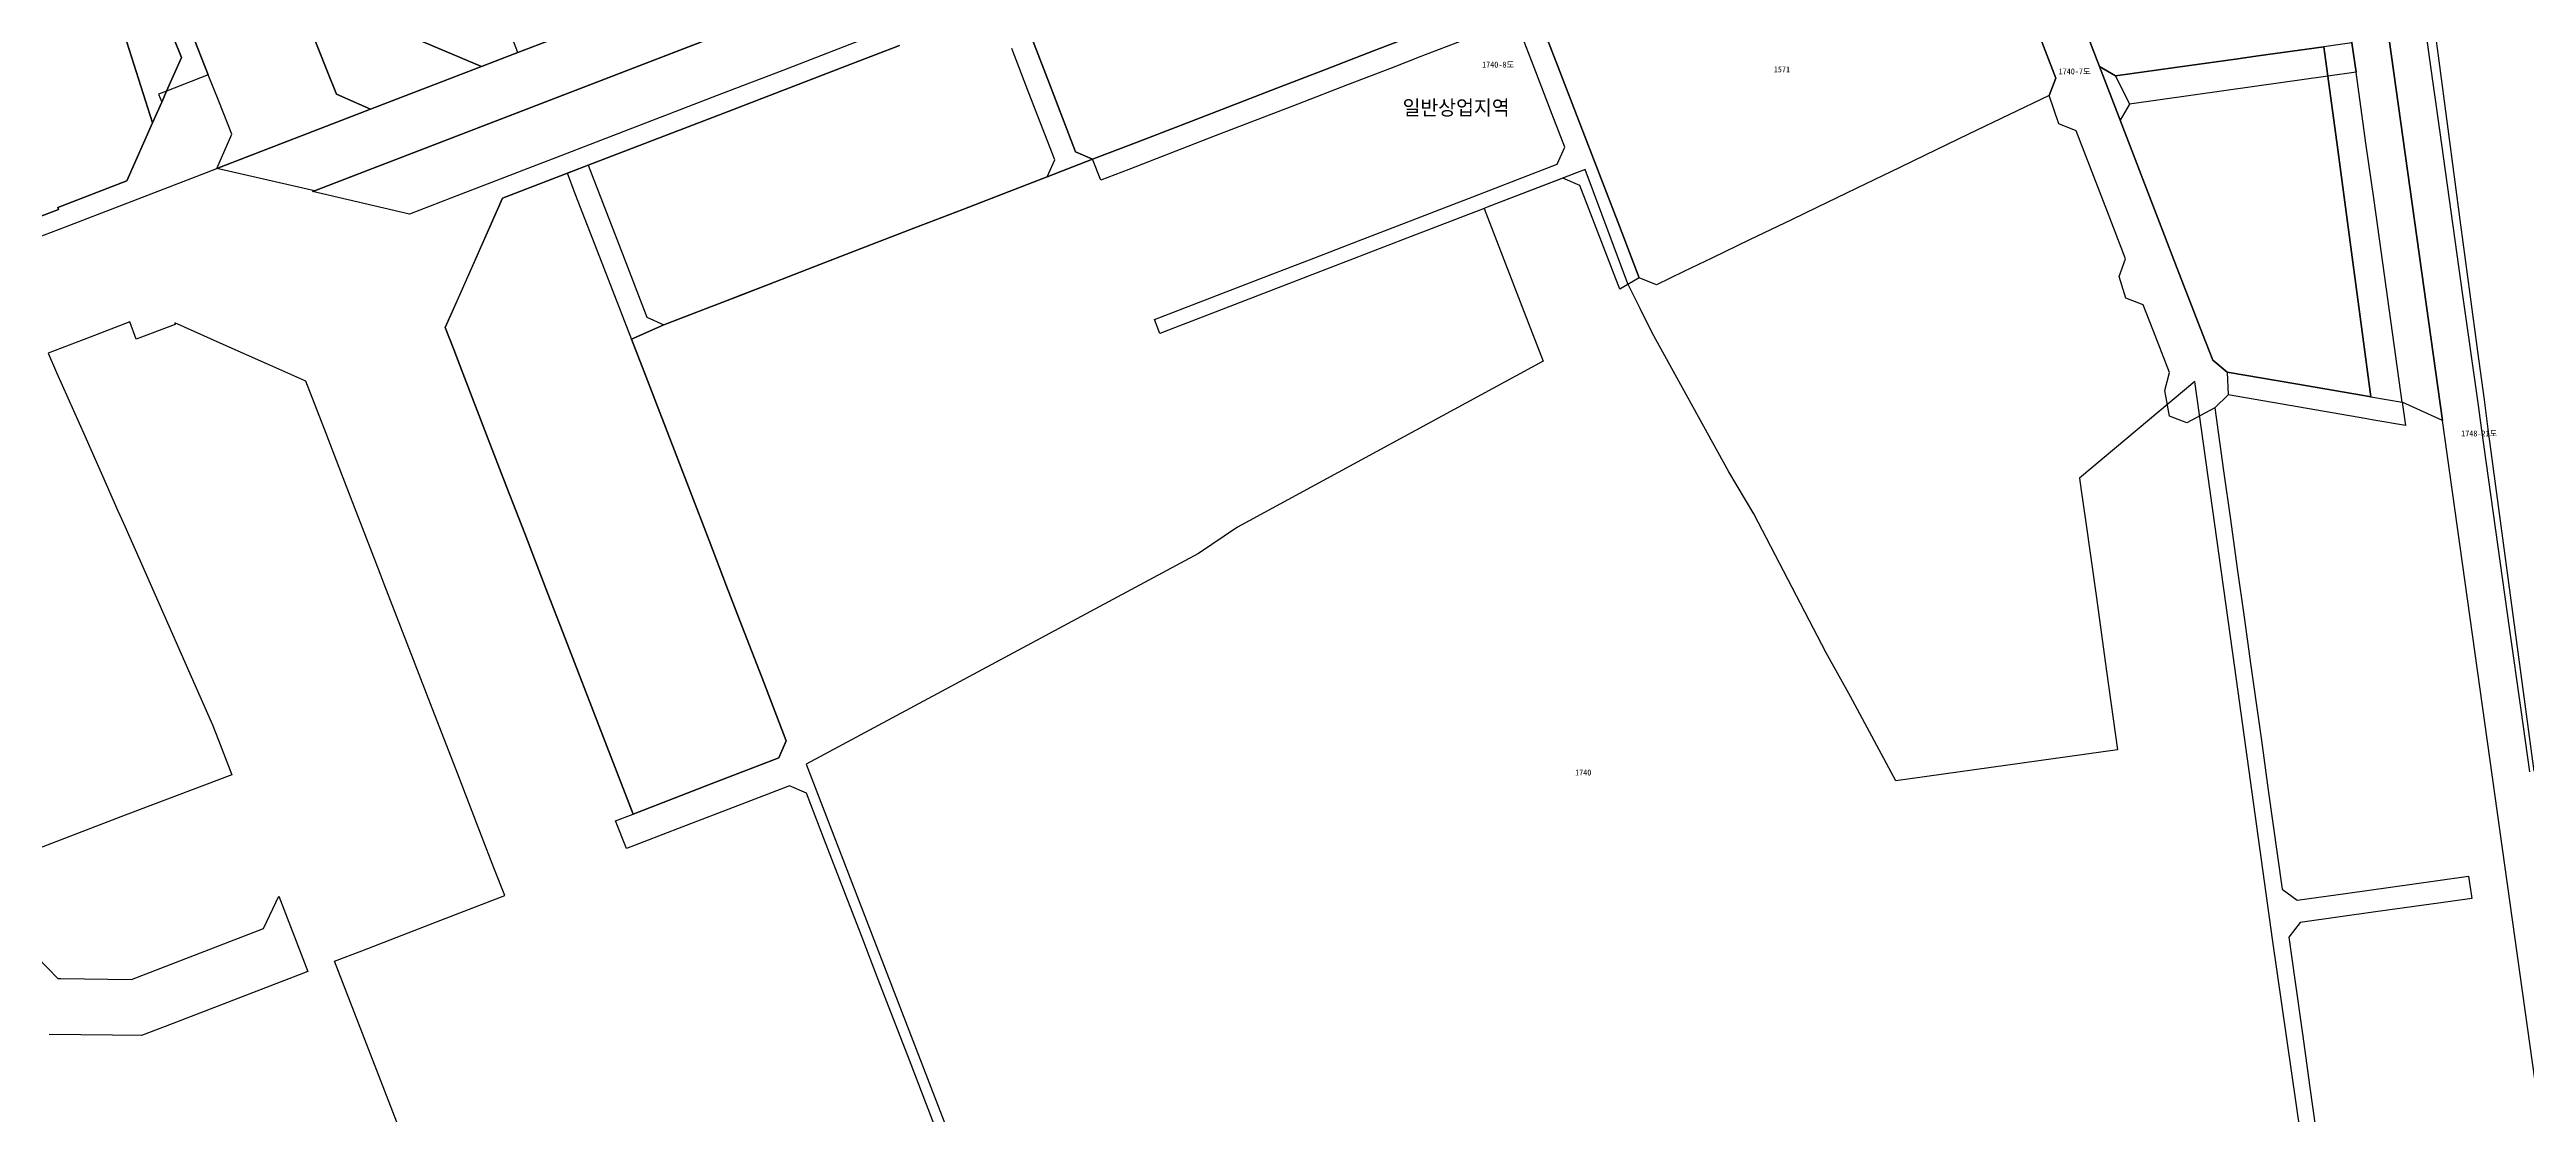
# Model space of a CAD drawing. Header units: metres. Extents: x 198218 to 208474, y 536547 to 547345.
# Drawn here: x 200609 to 201273, y 543351 to 543636 of the extents above; entities that cross this region are included whole.
import ezdxf
from ezdxf.enums import TextEntityAlignment as Align

# ---------------------------------------------------------------- set-up
doc = ezdxf.new("R2010")
doc.units = ezdxf.units.M
for name, color, linetype in [('PARCEL_BONBUN', 7, 'Continuous'), ('PARCEL_BUBUN', 8, 'Continuous'), ('PARCEL_LABEL', 3, 'Continuous'), ('ZONING', 5, 'Continuous'), ('ZONING_LABEL', 6, 'Continuous')]:
    doc.layers.add(name, color=color, linetype=linetype)

msp = doc.modelspace()

# ---------------------------------------------------------------- linework, layer by layer
at = {"layer": 'PARCEL_BONBUN'}
for points in [[(200605.52, 543745.37), (200612.08, 543728.77), (200622.71, 543701.9), (200624.92, 543696.32), (200633.09, 543675.66), (200646.78, 543641.07), (200651.37, 543629.48), (200640.18, 543625.06), (200638.06, 543624.22), (200638.88, 543622.14), (200636.42, 543616.61), (200628.93, 543640.17), (200628.01, 543653.15), (200617.15, 543693.25), (200615.57, 543699.07), (200609.29, 543722.24), (200607.44, 543726.93)], [(200605.57, 543585.82), (200613.04, 543588.7), (200626.29, 543593.8), (200646.94, 543601.76), (200653.67, 543604.35), (200657.69, 543613.51), (200654.18, 543622.38), (200651.37, 543629.48), (200646.78, 543641.07), (200633.09, 543675.66), (200624.92, 543696.32), (200622.71, 543701.9), (200612.08, 543728.77), (200605.52, 543745.37)], [(200607.43, 543726.93), (200609.29, 543722.24), (200609.29, 543722.24), (200615.57, 543699.07), (200617.15, 543693.25), (200628.01, 543653.15), (200628.93, 543640.17), (200636.42, 543616.61), (200632.93, 543608.77), (200629.51, 543601.06), (200610.99, 543593.88), (200611.2, 543593.36), (200603.73, 543590.47)], [(200673.85, 543654.18), (200683.15, 543630.68), (200685.71, 543624.23), (200694.87, 543620.22), (200734.4, 543635.43), (200741.86, 543638.31)], [(200975.09, 543640.21), (200963.88, 543635.88), (200950.94, 543630.89), (200937.94, 543625.87), (200924.8, 543620.8), (200912.1, 543615.89), (200900.02, 543611.23), (200888.52, 543606.79), (200883.95, 543608.82), (200876.93, 543627.03), (200868.27, 543649.48)], [(200868.27, 543649.48), (200876.93, 543627.03), (200883.95, 543608.82), (200888.52, 543606.79), (200900.02, 543611.23), (200912.1, 543615.89), (200924.8, 543620.8), (200937.94, 543625.87), (200950.94, 543630.89), (200963.88, 543635.88), (200975.09, 543640.21)], [(201140.69, 543644.53), (201146.86, 543628.53), (201145.02, 543623.89), (201123.44, 543613.49), (201111.78, 543607.87), (201104.98, 543604.59), (201093.49, 543599.06), (201082.71, 543593.86), (201075.91, 543590.58), (201064.9, 543585.28), (201054.54, 543580.29), (201047.1, 543576.7), (201039.76, 543573.17), (201035.11, 543575.01), (201029.78, 543588.85), (201029.78, 543588.85), (201024.33, 543602.98), (201018.87, 543617.11), (201013.33, 543631.48), (201008.88, 543643.02)], [(201151.64, 543649.49), (201158.5, 543631.69), (201162.81, 543629.16), (201182.06, 543631.85), (201195.01, 543633.67), (201201.08, 543634.52), (201218.74, 543636.99)], [(200741.86, 543638.31), (200734.4, 543635.43), (200732.56, 543640.08)], [(201226.23, 543638.04), (201227.34, 543630.12), (201219.8, 543629.06), (201200.14, 543626.31), (201166.59, 543621.61), (201164.06, 543617.3), (201173.3, 543593.33), (201179.4, 543577.52), (201186.16, 543559.99), (201188.89, 543552.9), (201192.75, 543549.73), (201211.2, 543546.55), (201229.37, 543543.41), (201231.29, 543543.08), (201239.73, 543541.63), (201240.6, 543535.39), (201232.14, 543536.85), (201230.26, 543537.17), (201214.26, 543539.94), (201193.04, 543543.6), (201189.45, 543540.12), (201191.81, 543523.26), (201193.65, 543510.17), (201195.48, 543497.09), (201197.31, 543484.02), (201199.14, 543470.95), (201201.94, 543450.96), (201203.81, 543437.63), (201207.52, 543411.1), (201211.51, 543408.09), (201225.13, 543409.99), (201248.65, 543413.28), (201257.53, 543414.52), (201258.37, 543408.58), (201249.45, 543407.33), (201233.15, 543405.05), (201212.35, 543402.14), (201209.34, 543398.15), (201210.94, 543386.71), (201212.96, 543372.3), (201214.97, 543357.89), (201222.11, 543306.97)], [(201246.14, 543640.13), (201246.97, 543634.18), (201249.7, 543614.65), (201255.91, 543570.32), (201259.86, 543542.08), (201260.97, 543534.16), (201268.4, 543481.17), (201271.49, 543459.11), (201273.81, 543442.54)], [(200848.11, 543342.6), (200838.93, 543366.4), (200835.66, 543374.88), (200831.04, 543386.85), (200826.42, 543398.83), (200821.81, 543410.79), (200816.45, 543424.68), (200811.79, 543436.77), (200807.22, 543438.8), (200793.26, 543433.42), (200778.38, 543427.67), (200768.16, 543423.73), (200763.5, 543421.93), (200760.61, 543429.39), (200765.28, 543431.19), (200786.25, 543439.28), (200804.34, 543446.26), (200806.37, 543450.83), (200799.79, 543467.88), (200795.08, 543480.1), (200790.37, 543492.31), (200785.66, 543504.53), (200780.56, 543517.76), (200774.39, 543533.77), (200768.22, 543549.77), (200762.05, 543565.77), (200757.42, 543577.77), (200756.34, 543580.57), (200749.8, 543597.53), (200747.68, 543603.04), (200753.27, 543605.2), (200761.98, 543582.62), (200768.99, 543564.45), (200773.56, 543562.42), (200783.97, 543566.44), (200794.7, 543570.59), (200815.4, 543578.57), (200826.43, 543582.83), (200840.58, 543588.29), (200853.68, 543593.35), (200866.15, 543598.17), (200876.32, 543602.09), (200878.35, 543606.66), (200871.35, 543624.83), (200866.83, 543636.55)]]:
    msp.add_lwpolyline(points, dxfattribs=at)
for points in [[(200705.75, 543639.61), (200724.6, 543631.66), (200694.87, 543620.22), (200685.71, 543624.23), (200683.15, 543630.68), (200673.85, 543654.18), (200664.55, 543677.68), (200659.14, 543691.36), (200652.81, 543707.34), (200650.61, 543712.92), (200640.17, 543739.33), (200644.81, 543741.17), (200655.27, 543714.76), (200657.47, 543709.18), (200678.15, 543717.35), (200695.51, 543724.21), (200700.1, 543722.22), (200710.53, 543695.84), (200719.81, 543672.34), (200729.1, 543648.84), (200705.75, 543639.61)], [(201162.81, 543629.16), (201158.5, 543631.69), (201151.64, 543649.49), (201146.62, 543662.51), (201141.42, 543675.99), (201136.04, 543689.95), (201138.57, 543694.26), (201152, 543696.13), (201162.14, 543697.55), (201172.87, 543699.06), (201188.73, 543701.28), (201191.7, 543701.69), (201209.73, 543704.22), (201216.82, 543705.21), (201218.88, 543690.51), (201220.94, 543675.82), (201223.53, 543657.35), (201226.23, 543638.04), (201218.74, 543636.99), (201201.08, 543634.52), (201195.01, 543633.67), (201182.06, 543631.85), (201162.81, 543629.16)]]:
    msp.add_lwpolyline(points, close=True, dxfattribs=at)
at = {"layer": 'PARCEL_BUBUN'}
for points in [[(200608.45, 543819.5), (200617.91, 543795.59), (200624.79, 543778.2), (200632.15, 543759.6), (200640.17, 543739.33), (200650.61, 543712.92), (200652.81, 543707.34), (200659.14, 543691.36), (200664.55, 543677.68), (200673.85, 543654.18), (200683.15, 543630.68), (200685.71, 543624.23), (200694.87, 543620.22), (200653.67, 543604.35), (200657.69, 543613.51), (200654.18, 543622.38), (200651.37, 543629.48), (200646.78, 543641.07), (200633.09, 543675.66), (200624.92, 543696.32), (200622.71, 543701.9), (200612.08, 543728.77), (200605.52, 543745.37)], [(201295.44, 543215.98), (201250.52, 543536.73), (201213.13, 543803.72), (201213.13, 543803.72), (201230.8, 543794.47), (201225.73, 543785.84), (201227.49, 543773.28), (201230.32, 543753.05), (201230.74, 543750.08), (201232.08, 543740.53), (201233.19, 543732.61), (201235.46, 543716.42), (201237.67, 543700.59), (201239.89, 543684.77), (201242.12, 543668.87), (201246.14, 543640.13), (201246.97, 543634.18), (201249.7, 543614.65), (201255.91, 543570.32), (201259.86, 543542.08), (201260.97, 543534.16), (201268.4, 543481.17), (201271.49, 543459.11), (201273.81, 543442.54)], [(200605.52, 543745.37), (200612.08, 543728.77), (200622.71, 543701.9), (200624.92, 543696.32), (200633.09, 543675.66), (200646.78, 543641.07), (200651.37, 543629.48), (200640.18, 543625.06), (200638.06, 543624.22), (200638.88, 543622.14), (200636.42, 543616.61), (200628.93, 543640.17), (200628.01, 543653.15), (200617.15, 543693.25), (200615.57, 543699.07), (200609.29, 543722.24), (200607.44, 543726.93)], [(200607.44, 543726.93), (200609.29, 543722.24), (200615.57, 543699.07), (200617.15, 543693.25), (200628.01, 543653.15), (200628.93, 543640.17), (200636.42, 543616.61), (200632.93, 543608.77), (200629.51, 543601.06), (200610.99, 543593.88), (200611.2, 543593.36), (200603.73, 543590.47)], [(201151.64, 543649.49), (201158.5, 543631.69), (201162.81, 543629.16), (201166.59, 543621.61), (201164.06, 543617.3), (201173.3, 543593.33), (201179.4, 543577.52), (201186.16, 543559.99), (201188.89, 543552.9), (201192.75, 543549.73), (201193.04, 543543.6), (201189.45, 543540.12), (201181.94, 543536.13), (201177.27, 543537.91), (201176.07, 543544.75), (201177.31, 543549.59), (201173.65, 543559.1), (201170.29, 543567.79), (201165.6, 543569.51), (201163.83, 543575.38), (201165.55, 543580.07), (201160.68, 543592.71), (201152.3, 543614.43), (201147.65, 543616.27), (201145.02, 543623.89), (201146.86, 543628.53), (201140.69, 543644.53)], [(200988.21, 543638.84), (200976.52, 543634.33), (200968.83, 543631.36), (200956.88, 543626.75), (200943.54, 543621.6), (200921.41, 543613.05), (200898.19, 543604.09), (200890.68, 543601.19), (200888.52, 543606.79), (200900.02, 543611.23), (200912.1, 543615.89), (200924.8, 543620.8), (200937.94, 543625.87), (200950.94, 543630.89), (200963.88, 543635.88), (200975.09, 543640.21)], [(201008.88, 543643.02), (201013.33, 543631.48), (201018.87, 543617.11), (201024.33, 543602.98), (201029.78, 543588.85), (201035.11, 543575.01), (201029.87, 543571.94), (201019.15, 543599.73), (201014.58, 543601.74), (200994.35, 543593.94), (200993.54, 543593.63), (200972.76, 543585.62), (200947.34, 543575.82), (200925.3, 543567.31), (200906.54, 543560.08), (200905.1, 543563.81), (200923.15, 543570.77), (200935.69, 543575.61), (200947.82, 543580.29), (200959.8, 543584.9), (200971.41, 543589.38), (200982.81, 543593.78), (200990.5, 543596.74), (201002.44, 543601.35), (201013.14, 543605.47), (201015.17, 543610.05), (201011.8, 543618.79), (201006.94, 543631.38), (201003.28, 543640.86)]]:
    msp.add_lwpolyline(points, dxfattribs=at)
for points in [[(200653.67, 543604.35), (200694.87, 543620.22), (200734.4, 543635.43), (200741.86, 543638.31), (200849.14, 543679.62), (200856.61, 543682.49), (200971.02, 543726.55), (200976.62, 543728.71), (201083.02, 543769.69), (201109.3, 543779.82), (201194.86, 543812.76), (201213.13, 543803.72), (200679.82, 543598.35), (200653.67, 543604.35)], [(201213.13, 543803.72), (201250.52, 543536.73), (201239.73, 543541.63), (201234.13, 543581.62), (201232.07, 543596.39), (201230, 543611.14), (201227.34, 543630.12), (201226.23, 543638.04), (201223.53, 543657.35), (201220.94, 543675.82), (201218.88, 543690.51), (201216.82, 543705.21), (201215.99, 543711.16), (201213.14, 543731.51), (201211.25, 543744.99), (201209.82, 543755.22), (201206.8, 543776.82), (201198.18, 543781.89), (201213.13, 543803.72)], [(200640.17, 543739.33), (200644.81, 543741.17), (200655.27, 543714.76), (200657.47, 543709.18), (200663.79, 543693.2), (200669.21, 543679.52), (200678.51, 543656.02), (200680.85, 543650.11), (200705.75, 543639.61), (200724.6, 543631.66), (200694.87, 543620.22), (200685.71, 543624.23), (200683.15, 543630.68), (200673.85, 543654.18), (200664.55, 543677.68), (200659.14, 543691.36), (200652.81, 543707.34), (200650.61, 543712.92), (200640.17, 543739.33)], [(200745.88, 543607.71), (200735.86, 543603.85), (200733.13, 543602.8), (200719.18, 543597.43), (200705.35, 543592.1), (200679.35, 543598.16), (200679.82, 543598.34), (200978.53, 543713.38), (200981.13, 543698.3), (200959.69, 543690.05), (200953.97, 543687.84), (200932.87, 543679.72), (200913.32, 543672.19), (200892.22, 543664.06), (200866.47, 543654.14), (200860.87, 543651.99), (200847.29, 543646.76), (200834.96, 543642.01), (200821.84, 543636.96), (200805.44, 543630.64), (200789, 543624.31), (200772.58, 543617.99), (200751.48, 543609.86), (200745.88, 543607.71)]]:
    msp.add_lwpolyline(points, close=True, dxfattribs=at)
at = {"layer": 'ZONING'}
for points in [[(201273.45, 543805.58), (201258.29, 543799.72), (201257.16, 543799.28), (201245.15, 543778.59), (201243.37, 543775.51), (201232.89, 543757.46), (201233.82, 543750.51), (201235.1, 543740.95), (201236.16, 543733.03), (201238.32, 543716.82), (201240.44, 543700.98), (201242.56, 543685.15), (201244.69, 543669.23), (201248.55, 543640.47), (201249.33, 543634.51), (201251.95, 543614.96), (201253.67, 543602.1), (201255.39, 543589.23), (201257.88, 543570.6), (201259.93, 543555.25), (201261.66, 543542.33), (201262.72, 543534.4), (201272.77, 543459.29), (201274.99, 543442.71)], [(200603.73, 543590.47), (200611.2, 543593.36), (200610.99, 543593.88), (200629.51, 543601.06), (200636.42, 543616.61), (200638.88, 543622.14), (200640.18, 543625.06), (200644.18, 543634.06), (200642.13, 543639.23), (200620.26, 543694.48), (200618.07, 543700.06), (200609.29, 543722.24), (200607.44, 543726.93)], [(200607.44, 543726.93), (200609.29, 543722.24), (200618.07, 543700.06), (200620.26, 543694.48), (200642.13, 543639.23), (200644.18, 543634.06), (200640.18, 543625.06), (200638.88, 543622.14), (200636.42, 543616.61), (200629.51, 543601.06), (200610.99, 543593.88), (200611.2, 543593.36), (200603.73, 543590.47)], [(201151.64, 543649.49), (201158.5, 543631.69), (201164.06, 543617.3), (201173.3, 543593.33), (201179.4, 543577.52), (201186.16, 543559.99), (201188.89, 543552.9), (201192.75, 543549.73), (201211.2, 543546.55), (201229.37, 543543.42), (201231.29, 543543.08), (201228.25, 543565.88), (201226.29, 543580.52), (201224.31, 543595.31), (201222.33, 543610.08), (201219.8, 543629.06), (201218.74, 543636.99)], [(201218.74, 543636.99), (201219.8, 543629.06), (201222.33, 543610.08), (201224.31, 543595.31), (201226.29, 543580.52), (201228.25, 543565.88), (201231.29, 543543.08), (201229.37, 543543.42), (201211.2, 543546.55), (201192.75, 543549.73), (201188.89, 543552.9), (201186.16, 543559.99), (201179.4, 543577.52), (201173.3, 543593.33), (201164.06, 543617.3), (201158.5, 543631.69), (201151.64, 543649.49)], [(200705.75, 543639.61), (200724.6, 543631.66), (200734.4, 543635.43), (200741.86, 543638.31)], [(200741.86, 543638.31), (200734.4, 543635.43), (200724.6, 543631.66), (200705.75, 543639.61)], [(200836.75, 543637.34), (200823.64, 543632.29), (200790.8, 543619.65), (200753.28, 543605.2), (200730.27, 543596.34), (200726.89, 543588.7), (200714.9, 543561.66), (200717.18, 543555.75), (200719.62, 543549.43), (200726.02, 543532.86), (200731.47, 543518.75), (200736.22, 543506.45), (200741.91, 543491.71), (200747.6, 543476.97), (200756.11, 543454.94), (200765.28, 543431.19), (200786.25, 543439.28), (200804.34, 543446.26), (200806.37, 543450.83), (200799.79, 543467.88), (200795.08, 543480.1), (200790.38, 543492.31), (200785.67, 543504.53), (200780.56, 543517.76), (200774.39, 543533.77), (200768.22, 543549.77), (200764.82, 543558.59), (200773.56, 543562.42), (200783.98, 543566.44), (200794.71, 543570.58), (200815.4, 543578.57), (200826.44, 543582.83), (200840.58, 543588.29), (200853.68, 543593.35), (200866.16, 543598.16), (200876.32, 543602.09), (200888.52, 543606.79), (200900.02, 543611.23), (200912.09, 543615.89), (200924.8, 543620.79), (200937.94, 543625.86), (200950.94, 543630.88), (200963.88, 543635.88), (200975.09, 543640.21)], [(200975.09, 543640.21), (200963.88, 543635.88), (200950.94, 543630.88), (200937.94, 543625.86), (200924.8, 543620.79), (200912.09, 543615.89), (200900.02, 543611.23), (200888.52, 543606.79), (200876.32, 543602.09), (200866.16, 543598.16), (200853.68, 543593.35), (200840.58, 543588.29), (200826.44, 543582.83), (200815.4, 543578.57), (200794.71, 543570.58), (200783.98, 543566.44), (200773.56, 543562.42), (200764.82, 543558.59), (200768.22, 543549.77), (200774.39, 543533.77), (200780.56, 543517.76), (200785.67, 543504.53), (200790.38, 543492.31), (200795.08, 543480.1), (200799.79, 543467.88), (200806.37, 543450.83), (200804.34, 543446.26), (200786.25, 543439.28), (200765.28, 543431.19), (200756.11, 543454.94), (200747.6, 543476.97), (200741.91, 543491.71), (200736.22, 543506.45), (200731.47, 543518.75), (200726.02, 543532.86), (200719.62, 543549.43), (200717.18, 543555.75), (200714.9, 543561.66), (200719.23, 543571.43), (200726.89, 543588.7), (200730.27, 543596.34), (200753.28, 543605.2), (200790.8, 543619.65), (200823.64, 543632.29), (200836.75, 543637.34)], [(201225.3, 543256.44), (201204.97, 543397.61), (201194.83, 543470.49), (201184.11, 543547.2), (201153.21, 543521.32), (201153.66, 543518.01), (201154.78, 543510.06), (201157.61, 543489.79), (201160.45, 543469.54), (201163.4, 543448.44), (201103.96, 543440.12), (201091.74, 543462.71), (201085.27, 543474.44), (201065.84, 543511.75), (201059.09, 543522.95), (201038.56, 543560.29), (201035.35, 543566.77), (201032.09, 543573.36), (201020.63, 543604.08), (201020.63, 543604.08), (200994.35, 543593.94), (200993.54, 543593.63), (201003.65, 543567.43), (201009.35, 543552.65), (200927.33, 543508.11), (200916.88, 543501.05), (200811.66, 543444.55), (200850.56, 543343.85)], [(200705.19, 543340.25), (200685.23, 543391.75), (200692.53, 543394.56), (200712.55, 543402.28), (200730.85, 543409.34), (200727.97, 543416.8), (200724.65, 543425.38), (200717.82, 543443.06), (200711.44, 543459.58), (200706.42, 543472.59), (200698.58, 543492.87), (200697.5, 543495.67), (200686.95, 543522.97), (200682.54, 543534.39), (200681.09, 543538.12), (200677.55, 543547.31), (200667.11, 543551.94), (200655.35, 543557.15), (200642.36, 543562.9), (200642.5, 543562.53), (200632.07, 543558.52), (200630.29, 543563.19), (200619.65, 543559.09), (200612.18, 543556.21), (200608.44, 543554.77), (200610.7, 543549.65), (200618.24, 543532.6), (200624.3, 543518.91), (200625.53, 543516.15), (200627.15, 543512.48), (200628.61, 543509.18), (200633.44, 543498.27), (200646.44, 543468.86), (200652.52, 543455.14), (200654.12, 543450.98), (200657.69, 543441.74), (200629.12, 543430.86), (200605.81, 543421.99)], [(200605.44, 543392.8), (200611.02, 543387.07), (200611.8, 543387.06), (200630.76, 543386.82), (200666.22, 543400.49), (200670.25, 543409.16), (200678.03, 543388.97), (200641.67, 543374.95), (200633.46, 543371.78), (200625.71, 543371.88), (200608.7, 543372.1)]]:
    msp.add_lwpolyline(points, dxfattribs=at)

# ---------------------------------------------------------------- texts
at = {"layer": 'PARCEL_LABEL'}
for s, p in [('1740-8도', (200997.26, 543632.19)), ('1571', (201073.37, 543630.92)), ('1740-7도', (201151.87, 543630.38)), ('1748-21도', (201260.37, 543533.27)), ('1740', (201020.09, 543442.35))]:
    msp.add_text(s, height=1.6, dxfattribs=at).set_placement(p, align=Align.MIDDLE_CENTER)
at = {"layer": 'ZONING_LABEL'}
msp.add_text('일반상업지역', height=4, dxfattribs=at).set_placement((200985.99, 543620.64), align=Align.MIDDLE_CENTER)

doc.saveas('drawing.dxf')
